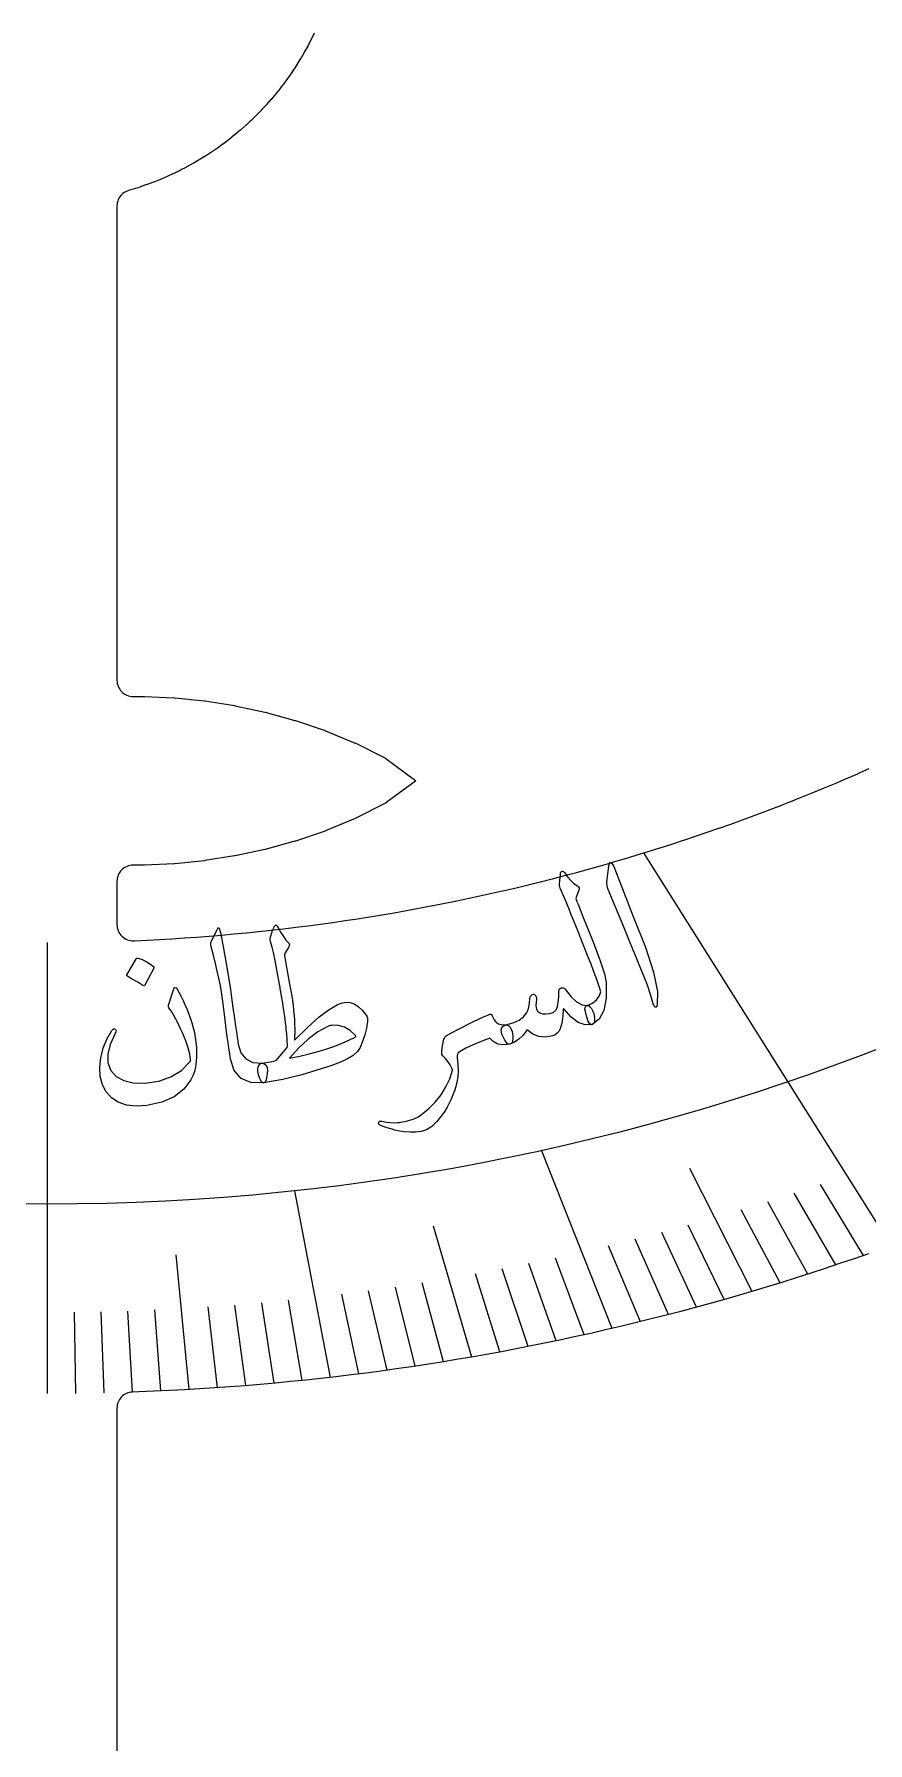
# Model space of a CAD drawing. Header units: millimetres. Extents: x -54 to 54, y -54 to 54.
# Drawn here: x -0.21 to 12.76, y -28.57 to -1.98 of the extents above; entities that cross this region are included whole.
import ezdxf

# ---------------------------------------------------------------- set-up
doc = ezdxf.new("R2010")
doc.units = ezdxf.units.MM
for name, color, linetype in [('CUT_INNER', 6, 'Continuous'), ('ENGRAVE', 7, 'Continuous'), ('ENGRAVE_FINE', 8, 'Continuous'), ('TEXT', 5, 'Continuous')]:
    doc.layers.add(name, color=color, linetype=linetype)

msp = doc.modelspace()

# ---------------------------------------------------------------- linework, layer by layer
at = {"layer": 'CUT_INNER'}
for points in [[(4.1486, -1.9639), (4.1006, -2.0623), (4.0992, -2.0651), (4.0487, -2.1623), (4.0473, -2.1651), (3.9944, -2.2611), (3.9929, -2.2637), (3.9377, -2.3584), (3.9362, -2.361), (3.8787, -2.4543), (3.877, -2.4569), (3.8173, -2.5488), (3.8156, -2.5513), (3.7536, -2.6417), (3.7518, -2.6442), (3.6876, -2.733), (3.6858, -2.7355), (3.6194, -2.8227), (3.6176, -2.8251), (3.5491, -2.9107), (3.5471, -2.913), (3.4766, -2.9969), (3.4746, -2.9992), (3.402, -3.0813), (3.3999, -3.0836), (3.3253, -3.1639), (3.3232, -3.1661), (3.2467, -3.2445), (3.2445, -3.2467), (3.1661, -3.3232), (3.1639, -3.3253), (3.0836, -3.3999), (3.0813, -3.402), (2.9992, -3.4746), (2.9969, -3.4766), (2.913, -3.5471), (2.9107, -3.5491), (2.8251, -3.6176), (2.8227, -3.6194), (2.7355, -3.6858), (2.733, -3.6876), (2.6442, -3.7518), (2.6417, -3.7536), (2.5513, -3.8156), (2.5488, -3.8173), (2.4569, -3.877), (2.4543, -3.8787), (2.361, -3.9362), (2.3584, -3.9377), (2.2637, -3.9929), (2.2611, -3.9944), (2.1651, -4.0473), (2.1623, -4.0487), (2.0651, -4.0992), (2.0623, -4.1006), (1.9639, -4.1486), (1.9611, -4.1499), (1.8615, -4.1956), (1.8586, -4.1968), (1.7579, -4.24), (1.7551, -4.2412), (1.6533, -4.2819), (1.6505, -4.283), (1.5478, -4.3212), (1.5449, -4.3222), (1.4412, -4.3578), (1.4383, -4.3588), (1.3339, -4.3919), (1.3309, -4.3928), (1.2604, -4.4132), (1.237, -4.4213), (1.2144, -4.4317), (1.1931, -4.4442), (1.173, -4.4588), (1.1546, -4.4752), (1.1378, -4.4935), (1.1229, -4.5133), (1.1101, -4.5345), (1.0994, -4.5568), (1.091, -4.5801), (1.0849, -4.6041), (1.0812, -4.6286), (1.08, -4.6534), (1.08, -12.0377), (1.0812, -12.0622), (1.0848, -12.0865), (1.0908, -12.1103), (1.099, -12.1334), (1.1095, -12.1556), (1.1222, -12.1766), (1.1368, -12.1963), (1.1533, -12.2145), (1.1715, -12.231), (1.1912, -12.2456), (1.2123, -12.2582), (1.2345, -12.2687), (1.2576, -12.2769), (1.2814, -12.2829), (1.3057, -12.2865), (1.3302, -12.2877), (1.5015, -12.2875), (1.5077, -12.2877), (1.9709, -12.3102), (1.9774, -12.3107), (2.4403, -12.3575), (2.4471, -12.3583), (2.9098, -12.4306), (2.9167, -12.4319), (3.3793, -12.5309), (3.3863, -12.5326), (3.8488, -12.6598), (3.8559, -12.662), (4.3182, -12.8193), (4.3257, -12.8222), (4.7871, -13.0131), (4.7959, -13.0171), (5.2564, -13.2509), (5.261, -13.2535), (5.2653, -13.2564), (5.7257, -13.5972), (5.7302, -13.6008), (5.7257, -13.6045), (5.2653, -13.9453), (5.261, -13.9482), (5.2564, -13.9508), (4.7959, -14.1845), (4.7871, -14.1886), (4.3257, -14.3795), (4.3182, -14.3823), (3.8559, -14.5396), (3.8488, -14.5418), (3.3863, -14.669), (3.3793, -14.6707), (2.9167, -14.7698), (2.9098, -14.7711), (2.4471, -14.8433), (2.4403, -14.8442), (1.9774, -14.891), (1.9709, -14.8915), (1.5077, -14.914), (1.5015, -14.9141), (1.3302, -14.914), (1.3057, -14.9152), (1.2814, -14.9188), (1.2576, -14.9247), (1.2345, -14.933), (1.2123, -14.9434), (1.1912, -14.9561), (1.1715, -14.9707), (1.1533, -14.9871), (1.1368, -15.0053), (1.1222, -15.025), (1.1095, -15.0461), (1.099, -15.0683), (1.0908, -15.0914), (1.0848, -15.1152), (1.0812, -15.1395), (1.08, -15.164), (1.08, -15.84), (1.0813, -15.8651), (1.085, -15.89), (1.0913, -15.9144), (1.1, -15.938), (1.111, -15.9606), (1.1242, -15.982), (1.1395, -16.0019), (1.1568, -16.0203), (1.1758, -16.0368), (1.1963, -16.0513), (1.2182, -16.0636), (1.2413, -16.0737), (1.2652, -16.0815), (1.2898, -16.0868), (1.3148, -16.0895), (1.34, -16.0898), (1.3539, -16.0892), (1.3554, -16.0892), (1.5473, -16.0803), (1.5488, -16.0803), (1.7406, -16.0703), (1.7421, -16.0702), (1.9339, -16.059), (1.9354, -16.0589), (2.127, -16.0465), (2.1286, -16.0464), (2.3201, -16.0329), (2.3217, -16.0328), (2.5131, -16.0181), (2.5147, -16.0179), (2.7061, -16.002), (2.7076, -16.0019), (2.8989, -15.9848), (2.9004, -15.9847), (3.0916, -15.9665), (3.0931, -15.9663), (3.2842, -15.9469), (3.2857, -15.9467), (3.4767, -15.9262), (3.4782, -15.926), (3.669, -15.9042), (3.6705, -15.9041), (3.8612, -15.8811), (3.8627, -15.881), (4.0532, -15.8569), (4.0548, -15.8567), (4.2451, -15.8314), (4.2467, -15.8312), (4.4369, -15.8048), (4.4384, -15.8045), (4.6285, -15.777), (4.63, -15.7767), (4.8199, -15.748), (4.8214, -15.7477), (5.0111, -15.7178), (5.0126, -15.7176), (5.2021, -15.6865), (5.2036, -15.6862), (5.3929, -15.654), (5.3945, -15.6537), (5.5836, -15.6203), (5.5851, -15.62), (5.774, -15.5854), (5.7755, -15.5852), (5.9642, -15.5494), (5.9657, -15.5491), (6.1542, -15.5123), (6.1557, -15.512), (6.3439, -15.4739), (6.3454, -15.4736), (6.5334, -15.4344), (6.5349, -15.4341), (6.7227, -15.3937), (6.7242, -15.3934), (6.9117, -15.3519), (6.9132, -15.3516), (7.1005, -15.3089), (7.102, -15.3086), (7.2889, -15.2648), (7.2904, -15.2644), (7.4771, -15.2195), (7.4786, -15.2191), (7.6651, -15.173), (7.6666, -15.1726), (7.8527, -15.1254), (7.8542, -15.125), (8.0401, -15.0766), (8.0415, -15.0763), (8.2271, -15.0267), (8.2286, -15.0263), (8.4138, -14.9757), (8.4153, -14.9753), (8.6002, -14.9235), (8.6017, -14.9231), (8.7863, -14.8701), (8.7878, -14.8697), (8.9721, -14.8157), (8.9736, -14.8152), (9.1575, -14.76), (9.159, -14.7596), (9.3426, -14.7033), (9.344, -14.7028), (9.5273, -14.6454), (9.5288, -14.6449), (9.7117, -14.5864), (9.7131, -14.5859), (9.8957, -14.5262), (9.8971, -14.5257), (10.0793, -14.4649), (10.0807, -14.4644), (10.2625, -14.4025), (10.264, -14.402), (10.4454, -14.339), (10.4468, -14.3385), (10.6279, -14.2743), (10.6293, -14.2738), (10.8099, -14.2086), (10.8114, -14.208), (10.9916, -14.1417), (10.993, -14.1411), (11.1728, -14.0737), (11.1743, -14.0731), (11.3537, -14.0046), (11.3551, -14.004), (11.5341, -13.9343), (11.5355, -13.9338), (11.714, -13.863), (11.7155, -13.8625), (11.8936, -13.7906), (11.895, -13.79), (12.0726, -13.7171), (12.074, -13.7165), (12.2513, -13.6424), (12.2527, -13.6418), (12.4294, -13.5667), (12.4308, -13.5661), (12.6071, -13.4899), (12.6085, -13.4893), (12.7843, -13.412)], [(12.7712, -20.9625), (12.5477, -21.0402), (12.3236, -21.1165), (12.0992, -21.1914), (11.8742, -21.265), (11.6488, -21.3371), (11.423, -21.4079), (11.1968, -21.4773), (10.9701, -21.5453), (10.743, -21.6119), (10.5155, -21.6772), (10.2876, -21.741), (10.0593, -21.8034), (9.8307, -21.8644), (9.6017, -21.924), (9.3723, -21.9823), (9.1425, -22.0391), (8.9125, -22.0945), (8.682, -22.1484), (8.4513, -22.201), (8.2202, -22.2521), (7.9889, -22.3019), (7.7572, -22.3502), (7.5252, -22.3971), (7.293, -22.4425), (7.0604, -22.4866), (6.8277, -22.5292), (6.5946, -22.5704), (6.3613, -22.6101), (6.1278, -22.6484), (5.894, -22.6853), (5.66, -22.7207), (5.4258, -22.7548), (5.1914, -22.7873), (4.9568, -22.8185), (4.722, -22.8482), (4.4871, -22.8764), (4.2519, -22.9032), (4.0166, -22.9286), (3.7812, -22.9525), (3.5456, -22.975), (3.3099, -22.996), (3.074, -23.0156), (2.8381, -23.0338), (2.602, -23.0504), (2.3658, -23.0657), (2.1296, -23.0795), (1.8933, -23.0918), (1.6569, -23.1027), (1.4204, -23.1121), (1.3216, -23.1155), (1.2976, -23.1175), (1.274, -23.1217), (1.2509, -23.1282), (1.2285, -23.1369), (1.2071, -23.1477), (1.1867, -23.1605), (1.1678, -23.1751), (1.1503, -23.1916), (1.1344, -23.2096), (1.1204, -23.2291), (1.1083, -23.2498), (1.0982, -23.2716), (1.0903, -23.2943), (1.0846, -23.3176), (1.0812, -23.3414), (1.08, -23.3653), (1.08, -33.9836)]]:
    msp.add_lwpolyline(points, dxfattribs=at)
at = {"layer": 'ENGRAVE'}
for points in [[(13.126, -20.8361), (9.2756, -14.724)], [(0, -23.1383), (0, -16.1183)], [(8.7864, -22.1242), (7.6851, -19.351)], [(4.4032, -22.8861), (3.8444, -19.9818)]]:
    msp.add_lwpolyline(points, dxfattribs=at)
msp.add_circle((0, 15.4308), 35.6208, dxfattribs=at)
at = {"layer": 'ENGRAVE_FINE'}
for points in [[(10.9634, -21.5473), (9.9912, -19.6368)], [(12.6948, -20.9892), (12.0259, -19.8832)], [(11.8303, -21.2791), (11.204, -20.1525)], [(12.2629, -21.1369), (11.6152, -20.0204)], [(11.3971, -21.4159), (10.7924, -20.2795)], [(6.5986, -22.5697), (6.0037, -20.5347)], [(9.6587, -21.9094), (9.1419, -20.7372)], [(10.0941, -21.794), (9.5551, -20.6303)], [(10.529, -21.6733), (9.9679, -20.5184)], [(2.2028, -23.0754), (2.0025, -20.9773)], [(9.2227, -22.0194), (8.7284, -20.8392)], [(7.4748, -22.4071), (7.0716, -21.1983)], [(7.9124, -22.318), (7.4862, -21.1159)], [(8.3496, -22.2237), (7.9006, -21.0285)], [(5.2821, -22.7749), (4.9954, -21.5387)], [(5.7212, -22.7116), (5.411, -21.4802)], [(6.1601, -22.6432), (5.8265, -21.4169)], [(7.0369, -22.4909), (6.6568, -21.276)], [(2.6432, -23.0476), (2.499, -21.7909)], [(3.0834, -23.0149), (2.9154, -21.7606)], [(3.5235, -22.977), (3.3316, -21.7257)], [(3.9634, -22.9341), (3.7477, -21.686)], [(4.8428, -22.8331), (4.5797, -21.5925)], [(0.4406, -23.1358), (0.4166, -21.8724)], [(0.8813, -23.1282), (0.8331, -21.8654)], [(1.3218, -23.1157), (1.2497, -21.8538)], [(1.7624, -23.098), (1.6662, -21.8375)]]:
    msp.add_lwpolyline(points, dxfattribs=at)
at = {"layer": 'TEXT'}
for points in [[(8.7263, -14.9664), (8.7385, -14.8975), (8.7562, -14.8694), (8.7794, -14.8822), (8.8081, -14.9357), (9.1131, -15.7137), (9.3008, -16.1909), (9.4259, -16.5795), (9.4872, -16.8796), (9.4839, -17.0916), (9.4775, -17.1107), (9.4703, -17.1221), (9.4621, -17.1258), (9.4531, -17.1218), (9.4445, -17.114), (9.4367, -17.1027), (9.4298, -17.0881), (9.4237, -17.0702), (9.3827, -16.9289), (9.3327, -16.781), (9.2737, -16.6263), (9.2058, -16.465), (9.189, -16.4225), (9.1422, -16.3083), (9.0657, -16.1222), (8.9598, -15.8642), (8.7216, -15.2928), (8.7111, -15.2617), (8.7044, -15.2323), (8.7016, -15.2044), (8.7025, -15.1781)], [(7.9624, -15.2105), (7.9696, -15.1514), (7.9748, -15.1046), (7.9783, -15.0701), (7.98, -15.0479), (7.9821, -15.0336), (7.9866, -15.0225), (7.9937, -15.0147), (8.0033, -15.0102), (8.0153, -15.0092), (8.0265, -15.0129), (8.0368, -15.0212), (8.0462, -15.034), (8.0907, -15.0976), (8.1385, -15.1528), (8.1897, -15.1995), (8.2442, -15.2379), (8.26, -15.2506), (8.2682, -15.2675), (8.2686, -15.2887), (8.2614, -15.3142), (8.2194, -15.4344), (8.2363, -15.4787), (8.2529, -15.5221), (8.2694, -15.5648), (8.2856, -15.6066), (8.3017, -15.6476), (8.3175, -15.6877), (8.3331, -15.7271), (8.3485, -15.7656), (8.4916, -16.122), (8.5965, -16.4024), (8.6625, -16.6071), (8.6893, -16.7362), (8.6891, -16.9836), (8.6528, -17.1758), (8.5806, -17.3128), (8.4726, -17.3942), (8.4693, -17.395), (8.4659, -17.3959), (8.4626, -17.3968), (8.4592, -17.3976), (8.4346, -17.3843), (8.4109, -17.3452), (8.3883, -17.2804), (8.3667, -17.19), (8.3612, -17.1558), (8.3644, -17.1292), (8.376, -17.11), (8.3962, -17.0982), (8.4761, -17.0597), (8.5383, -17.0111), (8.5826, -16.9527), (8.609, -16.8843), (8.588, -16.8164), (8.5621, -16.7395), (8.5315, -16.6539), (8.4962, -16.5593), (8.4566, -16.4563), (8.4129, -16.3451), (8.3652, -16.2258), (8.3135, -16.0982), (8.2638, -15.9725), (8.219, -15.8597), (8.1789, -15.7596), (8.1435, -15.6723), (8.1131, -15.5977), (8.0883, -15.5357), (8.0689, -15.4864), (8.0549, -15.4497), (7.9747, -15.2705), (7.9689, -15.2522), (7.9649, -15.2362), (7.9628, -15.2222), (7.9624, -15.2105)], [(2.637, -15.9136), (2.6424, -15.9029), (2.6476, -15.8957), (2.6527, -15.8918), (2.6577, -15.8914), (2.6657, -15.8952), (2.6736, -15.9079), (2.6815, -15.9296), (2.6894, -15.9603), (2.7377, -16.2108), (2.7799, -16.4426), (2.8158, -16.6557), (2.8453, -16.8503), (2.868, -17.0169), (2.8887, -17.1661), (2.9072, -17.2981), (2.9236, -17.4128), (2.9377, -17.5103), (2.9492, -17.5904), (2.9581, -17.6534), (2.9644, -17.6991), (3.0069, -17.8338), (3.0829, -17.9287), (3.1925, -17.9837), (3.3356, -17.9983), (3.3757, -18.0045), (3.403, -18.0256), (3.4177, -18.0617), (3.4197, -18.1127), (3.4117, -18.1942), (3.4001, -18.253), (3.3848, -18.2891), (3.3659, -18.3025), (3.1641, -18.296), (3.0104, -18.2321), (2.9051, -18.1113), (2.8482, -17.9343), (2.8343, -17.8484), (2.8211, -17.7623), (2.8086, -17.6759), (2.7967, -17.5892), (2.7852, -17.5023), (2.7739, -17.4152), (2.7628, -17.3278), (2.752, -17.2402), (2.7316, -17.073), (2.7103, -16.9228), (2.6879, -16.7895), (2.6646, -16.6731), (2.6393, -16.5616), (2.6111, -16.4428), (2.58, -16.3168), (2.546, -16.1835), (2.541, -16.1594), (2.5398, -16.1372), (2.5424, -16.1167), (2.5488, -16.0981)], [(3.5269, -15.867), (3.5335, -15.8575), (3.5396, -15.851), (3.5453, -15.8476), (3.5505, -15.8472), (3.5571, -15.8495), (3.5635, -15.8543), (3.5698, -15.8617), (3.576, -15.8717), (3.6015, -15.9149), (3.6257, -15.9549), (3.6485, -15.9916), (3.67, -16.025), (3.6902, -16.0547), (3.7094, -16.0802), (3.7275, -16.1016), (3.7446, -16.1188), (3.7573, -16.1331), (3.7629, -16.1491), (3.7613, -16.1668), (3.7526, -16.1863), (3.6979, -16.2782), (3.6913, -16.2937), (3.6877, -16.311), (3.6873, -16.3301), (3.6899, -16.3509), (3.719, -16.5089), (3.7443, -16.6481), (3.7659, -16.7685), (3.7836, -16.8701), (3.7977, -16.9531), (3.8084, -17.0176), (3.8158, -17.0638), (3.8196, -17.0916), (3.8286, -17.1739), (3.8355, -17.2522), (3.8405, -17.3264), (3.8436, -17.3966), (3.8448, -17.4627), (3.8445, -17.5247), (3.8426, -17.5826), (3.8392, -17.6365), (4.0468, -17.4337), (4.2267, -17.2741), (4.3799, -17.158), (4.5074, -17.0857), (4.5653, -17.0631), (4.6182, -17.0496), (4.666, -17.0453), (4.7088, -17.0503), (4.7715, -17.0725), (4.8341, -17.1126), (4.8965, -17.1707), (4.9589, -17.2467), (4.9697, -17.2655), (4.9763, -17.2879), (4.9787, -17.3139), (4.977, -17.3436), (4.9594, -17.4519), (4.9344, -17.5561), (4.9021, -17.6562), (4.8625, -17.7522), (4.8194, -17.8164), (4.7539, -17.876), (4.6657, -17.9309), (4.555, -17.9809), (4.4047, -18.0354), (4.2547, -18.086), (4.105, -18.1326), (3.9556, -18.1752), (3.8069, -18.2136), (3.659, -18.2476), (3.512, -18.2773), (3.3659, -18.3025), (3.3489, -18.2995), (3.3323, -18.2871), (3.316, -18.2652), (3.3001, -18.2339), (3.285, -18.1951), (3.2753, -18.157), (3.2707, -18.1197), (3.2715, -18.0831), (3.278, -18.0507), (3.2909, -18.0258), (3.3101, -18.0083), (3.3356, -17.9983), (3.3703, -17.9929), (3.403, -17.9872), (3.4337, -17.9813), (3.4625, -17.9751), (3.4894, -17.9692), (3.5143, -17.9638), (3.5374, -17.959), (3.5586, -17.9548), (3.729, -17.7516), (3.7298, -17.7435), (3.7303, -17.7331), (3.7306, -17.7204), (3.7306, -17.7053), (3.7304, -17.6879), (3.7299, -17.6682), (3.7291, -17.6462), (3.7281, -17.6218), (3.7266, -17.5954), (3.7244, -17.5671), (3.7217, -17.537), (3.7183, -17.505), (3.7145, -17.4714), (3.7105, -17.4362), (3.7064, -17.3996), (3.7021, -17.3616), (3.6968, -17.3186), (3.6897, -17.2672), (3.6809, -17.2076), (3.6703, -17.1395), (3.6579, -17.0636), (3.6439, -16.9801), (3.6283, -16.8892), (3.611, -16.7907), (3.5722, -16.5722), (3.54, -16.3996), (3.5142, -16.2728), (3.4948, -16.1919), (3.4808, -16.14), (3.4709, -16.1005), (3.4653, -16.0734), (3.4638, -16.0586), (3.4705, -16.0297), (3.4776, -16.0024), (3.485, -15.9768), (3.4928, -15.9529), (3.5009, -15.9302), (3.5093, -15.9083), (3.5179, -15.8872), (3.5269, -15.867)], [(1.3841, -16.3679), (1.388, -16.3635), (1.3936, -16.3607), (1.4009, -16.3595), (1.4098, -16.3599), (1.4741, -16.3838), (1.5352, -16.4136), (1.593, -16.4495), (1.6476, -16.4914), (1.653, -16.4979), (1.6556, -16.5046), (1.6554, -16.5114), (1.6523, -16.5183), (1.511, -16.7838), (1.5055, -16.7902), (1.4982, -16.792), (1.489, -16.7893), (1.478, -16.7819), (1.4684, -16.7755), (1.4534, -16.766), (1.4328, -16.7533), (1.4068, -16.7375), (1.375, -16.7185), (1.3368, -16.6963), (1.2925, -16.6709), (1.2419, -16.6423), (1.2352, -16.6375), (1.2317, -16.6325), (1.2315, -16.6274), (1.2346, -16.6222)], [(2.0163, -16.8446), (2.0475, -16.9001), (2.0781, -16.9581), (2.1082, -17.0187), (2.1378, -17.0819), (2.1663, -17.1481), (2.1936, -17.2177), (2.2194, -17.2909), (2.244, -17.3675), (2.2659, -17.444), (2.284, -17.5201), (2.2984, -17.5958), (2.3089, -17.6712), (2.3156, -17.7464), (2.3186, -17.8216), (2.3176, -17.8969), (2.3128, -17.9722), (2.3015, -18.0518), (2.2838, -18.1257), (2.2596, -18.1942), (2.2288, -18.2571), (2.119, -18.4027), (1.9686, -18.5174), (1.7776, -18.6009), (1.5464, -18.6523), (1.3777, -18.6636), (1.229, -18.6474), (1.1004, -18.604), (0.9923, -18.5336), (0.9102, -18.4412), (0.8527, -18.3319), (0.8197, -18.2057), (0.8108, -18.0628), (0.8265, -17.9108), (0.8638, -17.7641), (0.9224, -17.6228), (1.0021, -17.4867), (1.0148, -17.471), (1.0274, -17.4621), (1.0397, -17.46), (1.0518, -17.4647), (1.0633, -17.475), (1.0669, -17.4897), (1.0627, -17.509), (1.0506, -17.5327), (0.9723, -17.7036), (0.9351, -17.8565), (0.9397, -17.9917), (0.9867, -18.109), (1.0696, -18.2016), (1.1851, -18.2658), (1.3331, -18.301), (1.5134, -18.307), (1.7295, -18.2756), (1.9197, -18.2089), (2.0833, -18.1075), (2.2202, -17.9717), (2.2229, -17.9671), (2.2246, -17.9604), (2.2253, -17.9516), (2.225, -17.9408), (2.2145, -17.8561), (2.1899, -17.7584), (2.1514, -17.6475), (2.0992, -17.5235), (2.0704, -17.4611), (2.0427, -17.4032), (2.0163, -17.3496), (1.9911, -17.3005), (1.9668, -17.2559), (1.9433, -17.2161), (1.9205, -17.1812), (1.8985, -17.1511), (1.888, -17.1354), (1.8817, -17.1206), (1.8797, -17.1069), (1.8819, -17.0943), (1.9662, -16.8375), (1.9746, -16.8223), (1.9857, -16.8184), (1.9996, -16.8258), (2.0163, -16.8446)], [(7.1282, -17.3994), (7.2427, -17.3673), (7.3349, -17.326), (7.4048, -17.2754), (7.4522, -17.2159), (7.4701, -17.1736), (7.485, -17.1221), (7.4968, -17.0612), (7.5054, -16.991), (7.5096, -16.9698), (7.5157, -16.9529), (7.5237, -16.9403), (7.5336, -16.9322), (7.5469, -16.926), (7.5596, -16.9244), (7.5716, -16.9272), (7.5829, -16.9346), (7.5941, -16.9468), (7.6015, -16.9617), (7.6051, -16.9791), (7.6051, -16.9992), (7.5995, -17.0522), (7.598, -17.0959), (7.6003, -17.1305), (7.6067, -17.1558), (7.6264, -17.1893), (7.6569, -17.2129), (7.6984, -17.2265), (7.7507, -17.2301), (7.8066, -17.2242), (7.8519, -17.2111), (7.8867, -17.1909), (7.9109, -17.1637), (7.9318, -17.1155), (7.9464, -17.0493), (7.9547, -16.9648), (7.9566, -16.8623), (7.9577, -16.8498), (7.9641, -16.8394), (7.9758, -16.8313), (7.9929, -16.8253), (8.0098, -16.8229), (8.0242, -16.8245), (8.0361, -16.8303), (8.0456, -16.8402), (8.1397, -16.9604), (8.2302, -17.0434), (8.3169, -17.089), (8.3996, -17.0973), (8.4188, -17.1007), (8.4392, -17.1169), (8.4607, -17.146), (8.4834, -17.1879), (8.4972, -17.2222), (8.5065, -17.2564), (8.5114, -17.2905), (8.5117, -17.3244), (8.5087, -17.3513), (8.5017, -17.3718), (8.4908, -17.3858), (8.476, -17.3933), (8.3631, -17.4006), (8.2526, -17.3635), (8.1447, -17.2822), (8.0397, -17.1566), (8.0344, -17.1501), (8.0298, -17.1486), (8.026, -17.1521), (8.0231, -17.1607), (8.0157, -17.2594), (8.0049, -17.3427), (7.9906, -17.4106), (7.973, -17.4632), (7.9521, -17.5008), (7.9263, -17.5313), (7.8956, -17.5546), (7.86, -17.5707), (7.7475, -17.5896), (7.6437, -17.5805), (7.5486, -17.5433), (7.4626, -17.4782), (7.4001, -17.5598), (7.3343, -17.6236), (7.2652, -17.6698), (7.193, -17.6981), (7.1728, -17.6977), (7.1527, -17.6877), (7.1328, -17.6681), (7.113, -17.639), (7.0693, -17.545), (7.0573, -17.4737), (7.0769, -17.4252), (7.1282, -17.3994)], [(7.1998, -17.6967), (7.1462, -17.7059), (7.0972, -17.7092), (7.0527, -17.7068), (7.0127, -17.6986), (6.9944, -17.6929), (6.9768, -17.6853), (6.9599, -17.6759), (6.9437, -17.6645), (6.9279, -17.6518), (6.9122, -17.6381), (6.8965, -17.6236), (6.8809, -17.6082), (6.7442, -17.6581), (6.6201, -17.71), (6.5085, -17.7641), (6.4095, -17.8205), (6.3896, -17.8371), (6.3769, -17.8571), (6.3714, -17.8804), (6.3732, -17.9071), (6.3851, -18.0157), (6.3883, -18.116), (6.3827, -18.208), (6.3683, -18.2918), (6.3508, -18.3584), (6.3302, -18.4242), (6.3065, -18.4893), (6.2795, -18.5537), (6.2493, -18.6171), (6.2159, -18.6794), (6.1791, -18.7404), (6.1391, -18.8002), (6.0584, -18.9036), (5.9769, -18.9815), (5.8947, -19.0338), (5.8121, -19.0605), (5.7301, -19.0697), (5.6427, -19.0706), (5.55, -19.063), (5.452, -19.0471), (5.4036, -19.0361), (5.3593, -19.0251), (5.3191, -19.014), (5.283, -19.0029), (5.2508, -18.9921), (5.2222, -18.9817), (5.1974, -18.9718), (5.1762, -18.9625), (5.163, -18.9537), (5.1545, -18.9434), (5.1507, -18.9315), (5.1516, -18.9181), (5.157, -18.9063), (5.1667, -18.8995), (5.1808, -18.8976), (5.1991, -18.9006), (5.2713, -18.9138), (5.3361, -18.9217), (5.3933, -18.9241), (5.4429, -18.9213), (5.4684, -18.9185), (5.4953, -18.9146), (5.5237, -18.9097), (5.5534, -18.9036), (5.5845, -18.8964), (5.6169, -18.8881), (5.6508, -18.8786), (5.6861, -18.8681), (5.7588, -18.8353), (5.8403, -18.7801), (5.9302, -18.7026), (6.0284, -18.6026), (6.1218, -18.488), (6.1977, -18.3667), (6.2562, -18.2389), (6.2975, -18.1046), (6.2991, -18.0991), (6.299, -18.094), (6.2972, -18.0891), (6.2937, -18.0846), (6.2623, -18.0231), (6.2279, -17.9691), (6.1906, -17.9224), (6.1503, -17.8833), (6.136, -17.8557), (6.1339, -17.8034), (6.1437, -17.7265), (6.1655, -17.6248), (6.1736, -17.6043), (6.1854, -17.5865), (6.2007, -17.5716), (6.2195, -17.5594), (6.3028, -17.5148), (6.3849, -17.4715), (6.4658, -17.4296), (6.5455, -17.3889), (6.6245, -17.3496), (6.7033, -17.3119), (6.7818, -17.2758), (6.8602, -17.2413), (6.8793, -17.2351), (6.8955, -17.2355), (6.9088, -17.2427), (6.9191, -17.2566), (6.9332, -17.2901), (6.9499, -17.3195), (6.9693, -17.3449), (6.9914, -17.3663), (7.0176, -17.3815), (7.0503, -17.3919), (7.0894, -17.3974), (7.1349, -17.3979), (7.1582, -17.4022), (7.179, -17.4152), (7.1974, -17.4371), (7.2134, -17.4677), (7.226, -17.5032), (7.2344, -17.5396), (7.2387, -17.5769), (7.2387, -17.6152), (7.2344, -17.6481), (7.2264, -17.6726), (7.2149, -17.6888), (7.1998, -17.6967)], [(4.432, -17.4046), (4.4151, -17.4075), (4.398, -17.4117), (4.3806, -17.4173), (4.3629, -17.4241), (4.2064, -17.5107), (4.0548, -17.6218), (3.9078, -17.7578), (3.765, -17.9185), (3.9226, -17.8854), (4.0716, -17.8499), (4.212, -17.8123), (4.3437, -17.7727), (4.4668, -17.7309), (4.5812, -17.6867), (4.6869, -17.6404), (4.7839, -17.592), (4.7928, -17.5866), (4.7969, -17.5807), (4.7961, -17.5741), (4.7906, -17.567), (4.7055, -17.4888), (4.6174, -17.4356), (4.5263, -17.4076), (4.432, -17.4046)]]:
    msp.add_lwpolyline(points, close=True, dxfattribs=at)

doc.saveas('drawing.dxf')
